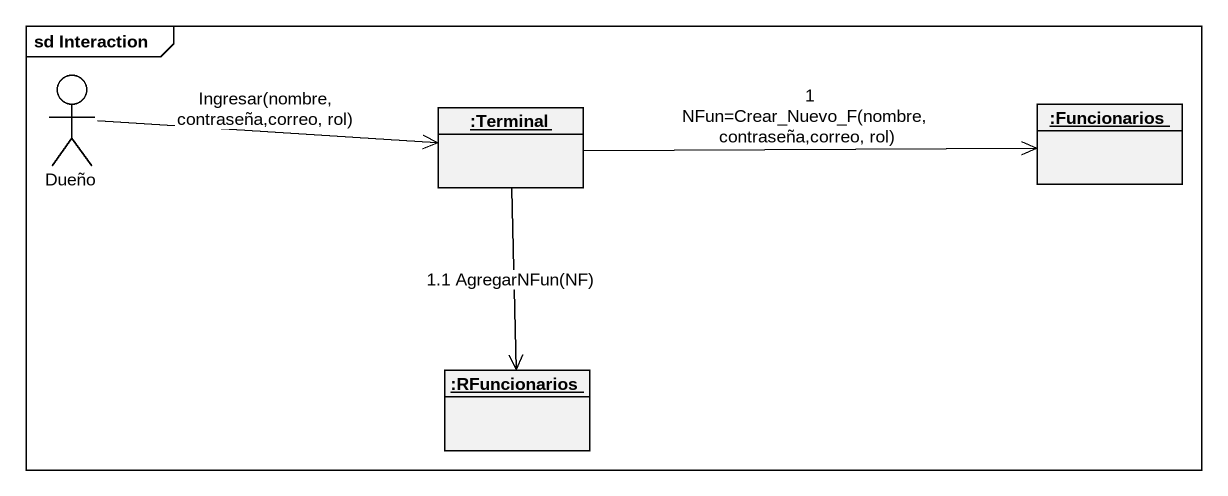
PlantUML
@startuml
mainframe sd Interaction
allowmixing
hide circle
hide empty members
actor Dueño
object ":Funcionarios" as Funcionarios
object ":Terminal" as Terminal
object ":RFuncionarios" as RFuncionarios
Dueño -right-> Terminal : Ingresar(nombre, contraseña,correo, rol)
Terminal -right-> Funcionarios : 1 NFun=Crear_Nuevo_F(nombre,contraseña,correo, rol)
Terminal --> RFuncionarios : 1.1 AgregarNFun(NF)
@enduml
